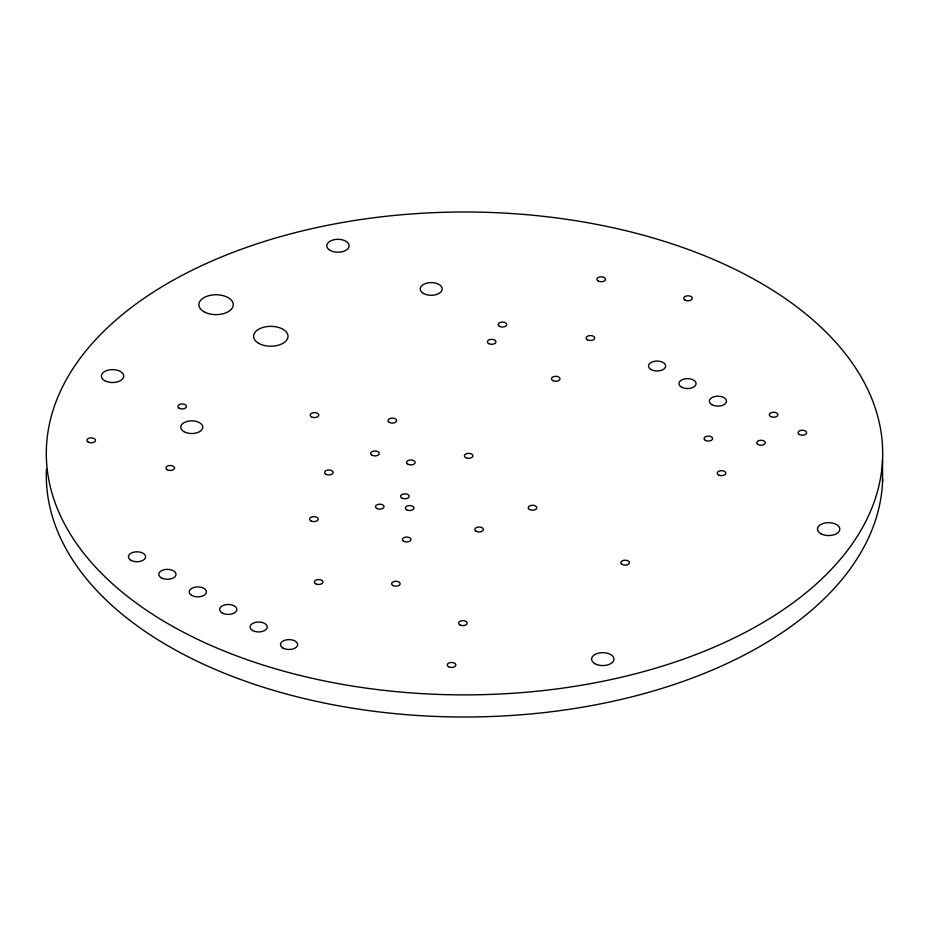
<?xml version="1.0" encoding="UTF-8"?>
<svg xmlns="http://www.w3.org/2000/svg" width="929" height="929" viewBox="0 0 929 929"><rect width="100%" height="100%" fill="white"/><g stroke="black" fill="none" stroke-linecap="round" stroke-linejoin="round"><path stroke-width="1.39" d="M882.55 459.739A418.189 241.435 0 0 1 246.022 659.311A418.189 241.435 0 0 1 264.928 241.273A418.189 241.435 0 0 1 882.55 459.739L882.55 481.861M882.655 478.992A418.189 241.435 0 0 1 456.069 716.956A418.189 241.435 0 0 1 46.45 469.261M552.674 380.553A4.297 2.485 0 0 0 559.873 379.438A4.297 2.485 0 0 0 554.601 376.396A4.297 2.485 0 0 0 552.674 380.553M371.902 455.198A4.297 2.485 0 0 0 379.09 454.095A4.297 2.485 0 0 0 373.83 451.053A4.297 2.485 0 0 0 371.902 455.198M179.146 408.203A4.297 2.485 0 0 0 186.346 407.088A4.297 2.485 0 0 0 181.074 404.045A4.297 2.485 0 0 0 179.146 408.203M403.627 541.259A4.297 2.485 0 0 0 410.815 540.144A4.297 2.485 0 0 0 405.555 537.101A4.297 2.485 0 0 0 403.627 541.259M406.612 509.812A4.297 2.485 0 0 0 413.811 508.697A4.297 2.485 0 0 0 408.539 505.655A4.297 2.485 0 0 0 406.612 509.812M820.748 533.664A11.171 6.457 0 0 0 839.444 530.773A11.171 6.457 0 0 0 825.753 522.876A11.171 6.457 0 0 0 820.748 533.664M684.963 300.032A4.297 2.485 0 0 0 692.163 298.917A4.297 2.485 0 0 0 686.891 295.875A4.297 2.485 0 0 0 684.963 300.032M183.988 431.671A11.009 6.352 0 0 0 202.394 428.826A11.009 6.352 0 0 0 188.924 421.046A11.009 6.352 0 0 0 183.988 431.671M598.171 281.022A4.297 2.485 0 0 0 605.36 279.908A4.297 2.485 0 0 0 600.099 276.865A4.297 2.485 0 0 0 598.171 281.022M770.559 416.494A4.297 2.485 0 0 0 777.759 415.379A4.297 2.485 0 0 0 772.487 412.348A4.297 2.485 0 0 0 770.559 416.494M376.686 508.43A4.297 2.485 0 0 0 383.886 507.315A4.297 2.485 0 0 0 378.614 504.273A4.297 2.485 0 0 0 376.686 508.43M311.436 416.842A4.297 2.485 0 0 0 318.635 415.727A4.297 2.485 0 0 0 313.363 412.685A4.297 2.485 0 0 0 311.436 416.842M587.395 339.77A4.297 2.485 0 0 0 594.583 338.655A4.297 2.485 0 0 0 589.323 335.624A4.297 2.485 0 0 0 587.395 339.77M203.904 311.714A17.198 9.929 0 0 0 232.691 307.255A17.198 9.929 0 0 0 211.615 295.097A17.198 9.929 0 0 0 203.904 311.714M799.3 434.47A4.297 2.485 0 0 0 806.488 433.355A4.297 2.485 0 0 0 801.228 430.313A4.297 2.485 0 0 0 799.3 434.47M310.843 520.867A4.297 2.485 0 0 0 318.032 519.752A4.297 2.485 0 0 0 312.771 516.71A4.297 2.485 0 0 0 310.843 520.867M705.32 440.346A4.297 2.485 0 0 0 712.508 439.231A4.297 2.485 0 0 0 707.248 436.189A4.297 2.485 0 0 0 705.32 440.346M476.054 531.237A4.297 2.485 0 0 0 483.243 530.122A4.297 2.485 0 0 0 477.982 527.08A4.297 2.485 0 0 0 476.054 531.237M392.851 585.491A4.297 2.485 0 0 0 400.039 584.376A4.297 2.485 0 0 0 394.779 581.345A4.297 2.485 0 0 0 392.851 585.491M499.396 326.3A4.297 2.485 0 0 0 506.595 325.185A4.297 2.485 0 0 0 501.323 322.142A4.297 2.485 0 0 0 499.396 326.3M330.05 250.331A11.171 6.457 0 0 0 348.747 247.439A11.171 6.457 0 0 0 335.067 239.531A11.171 6.457 0 0 0 330.05 250.331M718.489 474.905A4.297 2.485 0 0 0 725.677 473.79A4.297 2.485 0 0 0 720.416 470.748A4.297 2.485 0 0 0 718.489 474.905M315.628 583.76A4.297 2.485 0 0 0 322.827 582.657A4.297 2.485 0 0 0 317.555 579.615A4.297 2.485 0 0 0 315.628 583.76M459.89 624.892A4.297 2.485 0 0 0 467.09 623.777A4.297 2.485 0 0 0 461.818 620.735A4.297 2.485 0 0 0 459.89 624.892M258.645 343.312A17.198 9.929 0 0 0 287.421 338.864A17.198 9.929 0 0 0 266.356 326.694A17.198 9.929 0 0 0 258.645 343.312M594.874 663.689A11.171 6.457 0 0 0 613.57 660.798A11.171 6.457 0 0 0 599.879 652.89A11.171 6.457 0 0 0 594.874 663.689M622.105 564.414A4.297 2.485 0 0 0 629.305 563.299A4.297 2.485 0 0 0 624.033 560.257A4.297 2.485 0 0 0 622.105 564.414M465.603 457.591A4.297 2.485 0 0 0 472.791 456.476A4.297 2.485 0 0 0 467.531 453.433A4.297 2.485 0 0 0 465.603 457.591M757.994 444.492A4.297 2.485 0 0 0 765.182 443.377A4.297 2.485 0 0 0 759.922 440.334A4.297 2.485 0 0 0 757.994 444.492M448.521 666.708A4.297 2.485 0 0 0 455.709 665.594A4.297 2.485 0 0 0 450.449 662.551A4.297 2.485 0 0 0 448.521 666.708M423.427 293.436A11.009 6.352 0 0 0 441.832 290.591A11.009 6.352 0 0 0 428.362 282.811A11.009 6.352 0 0 0 423.427 293.436M167.174 469.714A4.297 2.485 0 0 0 174.373 468.611A4.297 2.485 0 0 0 169.101 465.568A4.297 2.485 0 0 0 167.174 469.714M389.251 422.37A4.297 2.485 0 0 0 396.451 421.255A4.297 2.485 0 0 0 391.179 418.213A4.297 2.485 0 0 0 389.251 422.37M407.808 464.186A4.297 2.485 0 0 0 415.008 463.072A4.297 2.485 0 0 0 409.735 460.029A4.297 2.485 0 0 0 407.808 464.186M529.46 509.487A4.297 2.485 0 0 0 536.66 508.372A4.297 2.485 0 0 0 531.388 505.33A4.297 2.485 0 0 0 529.46 509.487M325.8 474.208A4.297 2.485 0 0 0 333 473.093A4.297 2.485 0 0 0 327.728 470.062A4.297 2.485 0 0 0 325.8 474.208M88.162 442.076A4.297 2.485 0 0 0 95.362 440.961A4.297 2.485 0 0 0 90.09 437.919A4.297 2.485 0 0 0 88.162 442.076M488.619 343.579A4.297 2.485 0 0 0 495.819 342.464A4.297 2.485 0 0 0 490.547 339.422A4.297 2.485 0 0 0 488.619 343.579M401.827 498.06A4.297 2.485 0 0 0 409.027 496.945A4.297 2.485 0 0 0 403.755 493.903A4.297 2.485 0 0 0 401.827 498.06M104.652 380.646A11.171 6.457 0 0 0 123.348 377.755A11.171 6.457 0 0 0 109.657 369.847A11.171 6.457 0 0 0 104.652 380.646M282.973 648.059A8.605 4.97 0 0 0 297.361 645.829A8.605 4.97 0 0 0 286.829 639.756A8.605 4.97 0 0 0 282.973 648.059M252.56 630.501A8.605 4.97 0 0 0 266.948 628.283A8.605 4.97 0 0 0 256.416 622.198A8.605 4.97 0 0 0 252.56 630.501M222.147 612.943A8.605 4.97 0 0 0 236.547 610.725A8.605 4.97 0 0 0 226.002 604.64A8.605 4.97 0 0 0 222.147 612.943M191.746 595.396A8.605 4.97 0 0 0 206.133 593.166A8.605 4.97 0 0 0 195.601 587.082A8.605 4.97 0 0 0 191.746 595.396M161.332 577.838A8.605 4.97 0 0 0 175.72 575.608A8.605 4.97 0 0 0 165.188 569.523A8.605 4.97 0 0 0 161.332 577.838M130.931 560.28A8.605 4.97 0 0 0 145.319 558.05A8.605 4.97 0 0 0 134.786 551.965A8.605 4.97 0 0 0 130.931 560.28M711.823 404.649A8.605 4.97 0 0 0 726.223 402.42A8.605 4.97 0 0 0 715.678 396.346A8.605 4.97 0 0 0 711.823 404.649M681.421 387.091A8.605 4.97 0 0 0 695.809 384.861A8.605 4.97 0 0 0 685.277 378.788A8.605 4.97 0 0 0 681.421 387.091M651.008 369.533A8.605 4.97 0 0 0 665.396 367.315A8.605 4.97 0 0 0 654.864 361.23A8.605 4.97 0 0 0 651.008 369.533"/></g></svg>
